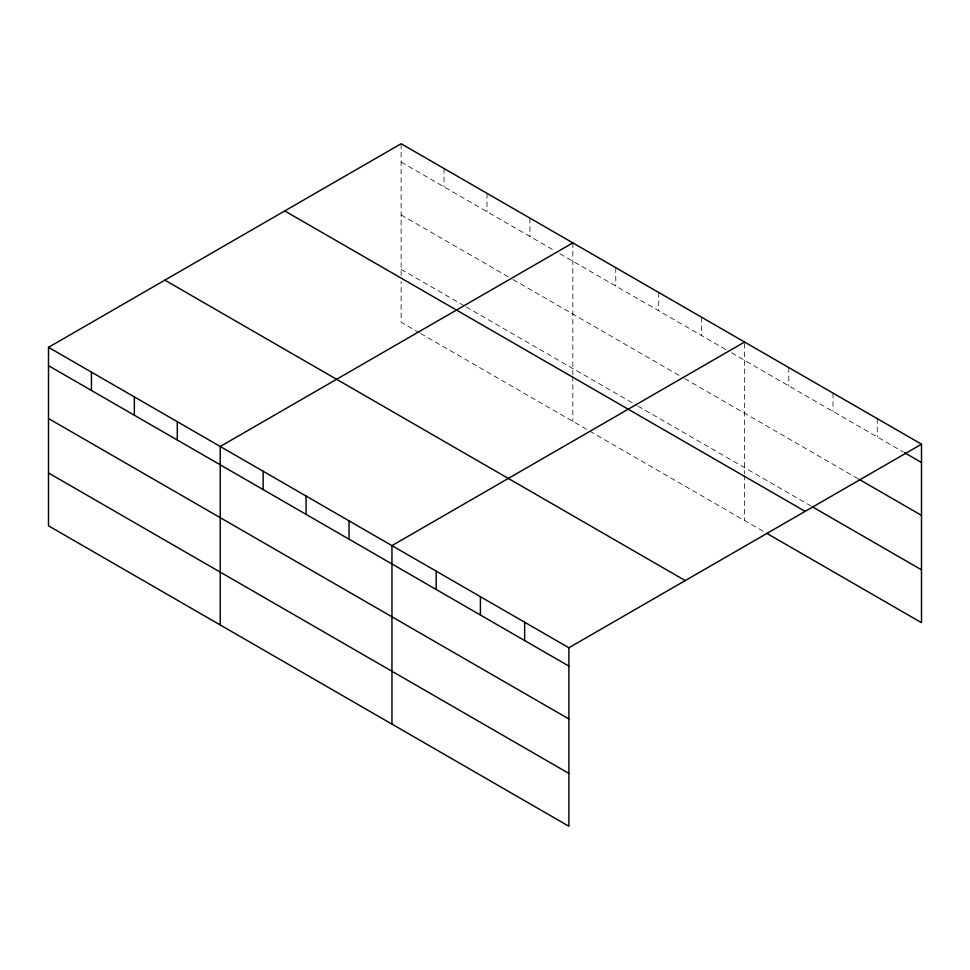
<?xml version="1.0" encoding="UTF-8"?>
<svg xmlns="http://www.w3.org/2000/svg" width="970" height="970" viewBox="0 0 970 970"><rect width="100%" height="100%" fill="white"/><g stroke="black" fill="none" stroke-linecap="round" stroke-linejoin="round"><path stroke-width="0.73" stroke-dasharray="4.85 3.64" d="M401.119 162.075L554.634 250.709M559.836 253.716L726.36 349.855M731.562 352.85L903.288 451.996M401.119 214.928L511.699 278.766M513.009 279.518L683.426 377.912M684.735 378.664L859.056 479.313M401.119 269.381L464.872 306.18M466.17 306.932L636.599 405.327M637.896 406.078L810.92 505.976M419.343 332.746L401.119 322.234L401.119 281.458M420.64 333.498L765.391 532.542M877.268 418.64L877.268 436.973M833.036 393.105L833.036 411.438M788.804 367.569L788.804 385.902M744.572 343.441L744.572 473.712M744.572 475.215L744.572 520.514M701.637 317.251L701.637 335.584M658.715 292.467L658.715 310.788M615.78 267.671L615.78 286.004M572.846 242.888L572.846 374.565M572.846 376.081L572.846 421.38M529.923 218.104L529.923 236.437M486.988 193.321L486.988 211.654M444.054 168.537L444.054 186.858M401.119 143.742L401.119 275.419"/><path stroke-width="1.45" d="M48.5 347.333L568.881 647.766L568.881 826.258L48.5 525.813L48.5 347.333L401.119 143.742L921.5 444.187L921.5 622.667L766.688 533.294M572.846 242.888L220.226 446.479L220.226 624.959M744.572 342.034L391.953 545.625L391.953 724.105M568.881 647.766L921.5 444.187M904.586 452.747L921.5 462.508M859.056 479.313L921.5 515.361M812.217 506.728L921.5 569.814M284.756 210.927L805.136 511.36M164.864 280.148L685.244 580.581M48.5 365.666L568.881 666.099M48.5 418.519L568.881 718.952M48.5 472.972L568.881 773.405M524.649 622.231L524.649 640.564M480.417 596.695L480.417 615.029M436.185 571.16L436.185 589.493M349.018 520.829L349.018 539.162M306.083 496.046L306.083 514.379M263.149 471.262L263.149 489.595M177.292 421.695L177.292 440.016M134.357 396.9L134.357 415.233M91.435 372.116L91.435 390.449"/></g></svg>
